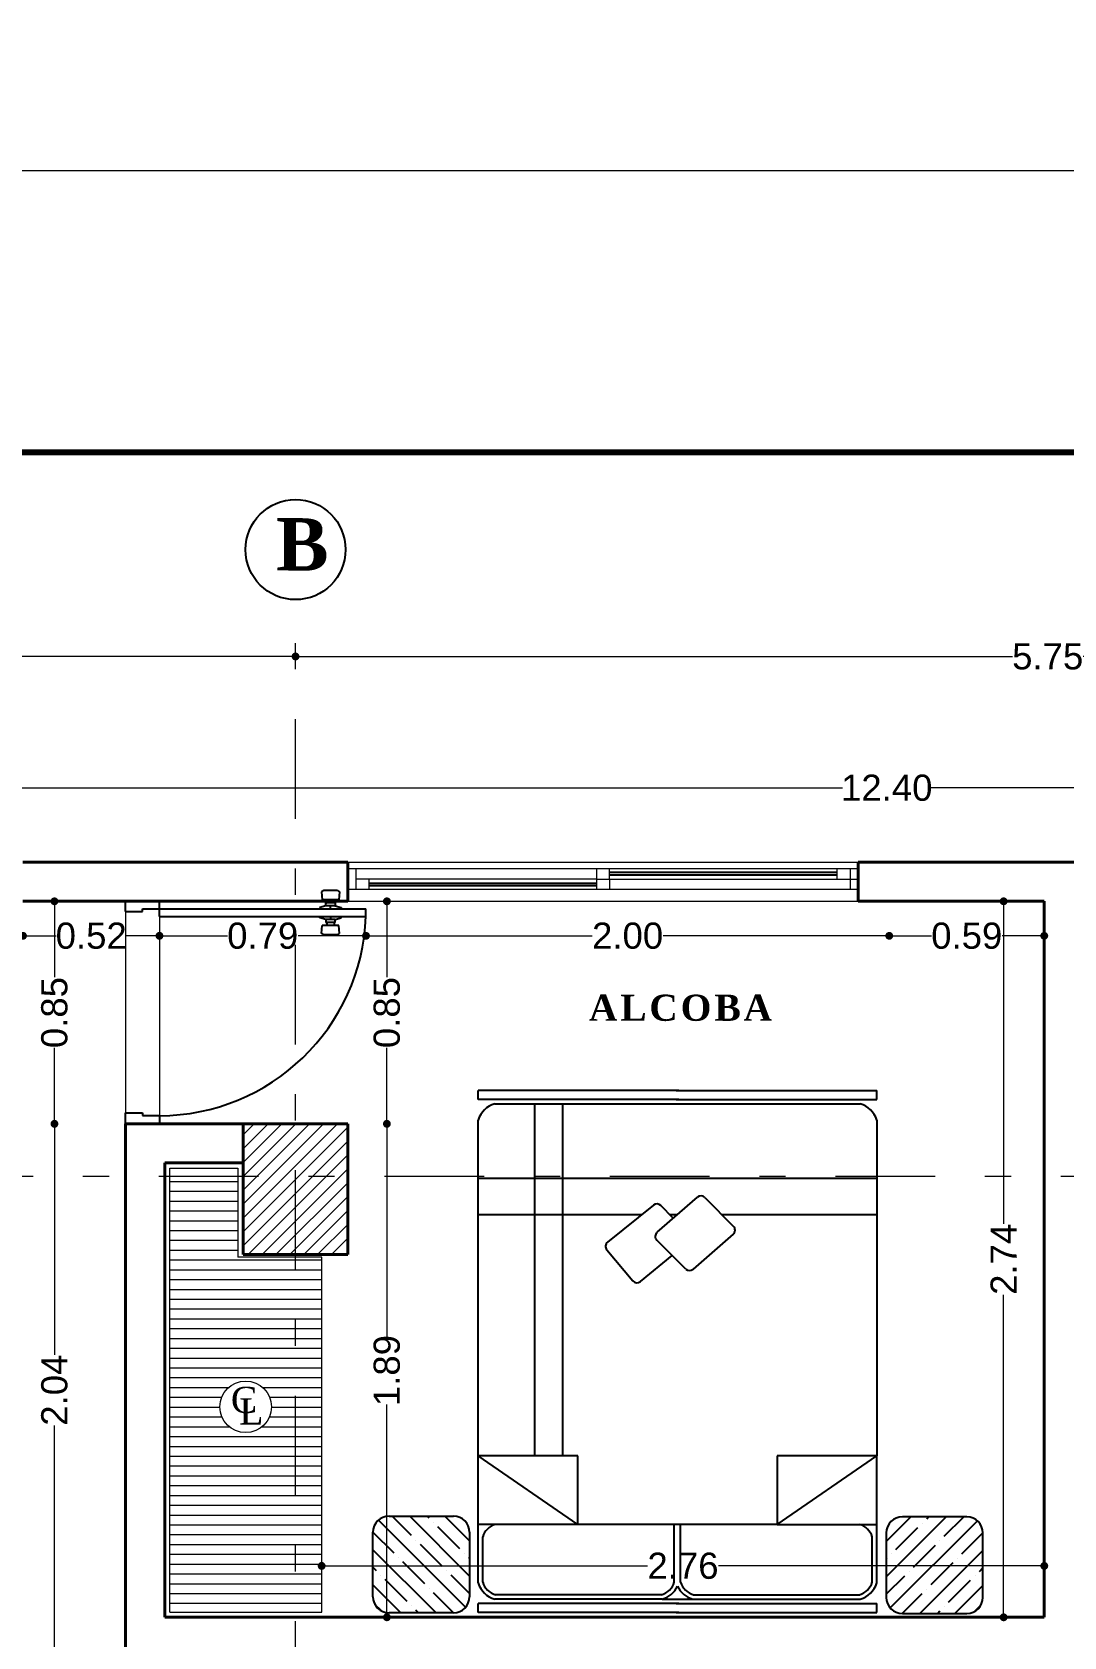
# Model space of a CAD drawing. Header units: inches. Extents: x 2908 to 3459, y -3172 to -55.
# Drawn here: x 3282.52 to 3286.46, y -155.94 to -149.81 of the extents above; entities that cross this region are included whole.
import ezdxf

# ---------------------------------------------------------------- set-up
doc = ezdxf.new("R2010")
doc.units = ezdxf.units.IN
doc.header["$MEASUREMENT"] = 0
doc.linetypes.add('ACAD_ISO03W100', pattern=[30, 12, -18])
doc.linetypes.add('DASHDOT', pattern=[25.4, 12.7, -6.35, 0, -6.35])
for name, color, linetype, lineweight in [('Capa2', 1, 'Continuous', 25), ('COTA', 1, 'Continuous', 9), ('E-EJES', 1, 'DASHDOT', 5), ('Estructura', 1, 'Continuous', 40), ('linea de linderos', 3, 'Continuous', 30), ('linmesa de proyecciones', 95, 'ACAD_ISO03W100', 5), ('MARCOS VENTANAS', 147, 'Continuous', 18), ('muebles madera', 44, 'Continuous', 18), ('muros 2', 5, 'Continuous', 40), ('muros bajitos', 4, 'Continuous', 15), ('Márgen', 7, 'Continuous', 80), ('teja cortada', 252, 'Continuous', 30)]:
    doc.layers.add(name, color=color, linetype=linetype, lineweight=lineweight)
for name, color, linetype in [('CARPINTERIA', 3, 'Continuous'), ('MUE', 124, 'Continuous'), ('TEXTO', 4, 'Continuous'), ('VIDRIOS', 130, 'Continuous')]:
    doc.layers.add(name, color=color, linetype=linetype)
doc.styles.add('Arial new', font='arial.ttf')
doc.styles.add('CONSTRUCTORA', font='times.ttf', dxfattribs={"height": 0.3})
doc.dimstyles.new('GUS', dxfattribs={"dimtxt": 0.1, "dimasz": 0.03, "dimexe": 0.05, "dimexo": 0.05, "dimgap": 0.005, "dimtad": 0, "dimzin": 1, "dimdsep": 46, "dimtxsty": 'Arial new', "dimblk": 'DOT', "dimcen": 0.01, "dimse1": 1, "dimse2": 1, "dimclrd": 1, "dimclre": 252, "dimclrt": 1, "dimaunit": 1, "dimadec": 0, "dimazin": 2, "dimtfac": 1, "dimtmove": 0, "dimatfit": 2, "dimldrblk": 'ARCHTICK', "dimfxl": 1, "dimlwd": -1, "dimlwe": -1, "dimarcsym": 1})

# ---------------------------------------------------------------- blocks, each defined once
blk = doc.blocks.new('PUERTA ALCOBA')
at = {"layer": 'CARPINTERIA'}
for p, q in [((2402.8733, 633.0804), (2402.8733, 633.8698)), ((2402.9033, 633.8698), (2402.8733, 633.8698)), ((2402.9033, 633.0804), (2402.9033, 633.8698)), ((2402.9033, 633.0804), (2402.9033, 633.8698)), ((2402.8035, 633.7605), (2402.8082, 633.7686)), ((2402.8035, 633.7605), (2402.8035, 633.7082)), ((2402.8082, 633.7686), (2402.8394, 633.7658)), ((2402.8394, 633.7658), (2402.8394, 633.7029)), ((2402.8627, 633.7524), (2402.8687, 633.7748)), ((2402.8687, 633.7748), (2402.8733, 633.7748)), ((2402.9079, 633.7748), (2402.9033, 633.7748)), ((2402.9139, 633.7524), (2402.9079, 633.7748)), ((2402.9684, 633.7686), (2402.9371, 633.7658)), ((2402.9371, 633.7658), (2402.9371, 633.7029)), ((2402.9731, 633.7605), (2402.9684, 633.7686)), ((2402.9731, 633.7605), (2402.9731, 633.7082)), ((2402.8035, 633.7082), (2402.8082, 633.7001)), ((2402.8082, 633.7001), (2402.8394, 633.7029)), ((2402.8394, 633.7489), (2402.8511, 633.7489)), ((2402.8511, 633.7198), (2402.8394, 633.7198)), ((2402.8511, 633.7489), (2402.8511, 633.7524)), ((2402.8511, 633.7524), (2402.8627, 633.7524)), ((2402.8511, 633.7489), (2402.8511, 633.7198)), ((2402.8511, 633.7163), (2402.8511, 633.7198)), ((2402.8627, 633.7163), (2402.8511, 633.7163)), ((2402.8627, 633.7524), (2402.8627, 633.7163)), ((2402.8733, 633.7343), (2402.8627, 633.7343)), ((2402.8627, 633.7163), (2402.8687, 633.6939)), ((2402.8687, 633.6939), (2402.8733, 633.6939)), ((2402.9033, 633.7343), (2402.9139, 633.7343)), ((2402.9079, 633.6939), (2402.9033, 633.6939)), ((2402.9139, 633.7163), (2402.9079, 633.6939)), ((2402.9255, 633.7524), (2402.9139, 633.7524)), ((2402.9139, 633.7524), (2402.9139, 633.7163)), ((2402.9139, 633.7163), (2402.9255, 633.7163)), ((2402.9255, 633.7489), (2402.9255, 633.7524)), ((2402.9371, 633.7489), (2402.9255, 633.7489)), ((2402.9255, 633.7489), (2402.9255, 633.7198)), ((2402.9255, 633.7198), (2402.9371, 633.7198)), ((2402.9255, 633.7163), (2402.9255, 633.7198)), ((2402.9684, 633.7001), (2402.9371, 633.7029)), ((2402.9731, 633.7082), (2402.9684, 633.7001)), ((2402.8733, 633.0804), (2402.8453, 633.0804)), ((2402.8733, 633.0154), (2402.8733, 633.0804)), ((2402.9033, 633.0804), (2402.8733, 633.0804)), ((2403.6633, 633.0154), (2403.6633, 633.0804)), ((2403.6633, 633.0804), (2403.6953, 633.0804)), ((2402.8733, 633.0154), (2402.8733, 633.0504)), ((2403.6633, 633.0154), (2403.6633, 633.0504)), ((2402.8833, 633.0154), (2402.8733, 633.0154)), ((2402.8833, 633.0154), (2402.8733, 633.0154)), ((2402.8833, 632.9504), (2402.8833, 633.0154)), ((2403.6533, 632.9504), (2403.6533, 633.0154)), ((2403.6533, 633.0154), (2403.6633, 633.0154)), ((2403.6533, 632.9504), (2403.6533, 633.0154)), ((2403.6533, 633.0154), (2403.6633, 633.0154)), ((2402.8833, 632.9504), (2402.8453, 632.9504)), ((2403.6953, 632.9504), (2403.6533, 632.9504))]:
    blk.add_line(p, q, dxfattribs=at)
blk.add_arc((2402.8725, 633.0786), 0.7918, 0.12861, 87.771, dxfattribs=at)
at = {"layer": 'linmesa de proyecciones'}
for p, q in [((2402.9033, 633.0804), (2403.6633, 633.0804)), ((2402.8833, 632.9504), (2403.6533, 632.9504))]:
    blk.add_line(p, q, dxfattribs=at)
blk = doc.blocks.new('cama doble 2')
at = {"layer": 'MUE', "linetype": 'Continuous'}
for p, q in [((2176.1794, 1640.8484), (2176.2863, 1640.9553)), ((2176.1794, 1640.7141), (2176.4206, 1640.9553)), ((2176.1868, 1640.923), (2176.2117, 1640.9479)), ((2176.241, 1640.9553), (2176.4872, 1640.9553)), ((2176.3401, 1640.9419), (2176.3534, 1640.9553)), ((2176.4072, 1640.8747), (2176.4878, 1640.9553)), ((2176.1794, 1640.6475), (2176.1794, 1640.8937)), ((2176.2007, 1640.601), (2176.5337, 1640.934)), ((2176.2225, 1640.8244), (2176.3065, 1640.9083)), ((2176.3233, 1640.9251), (2176.3233, 1640.9251)), ((2176.4744, 1640.8076), (2176.5488, 1640.8819)), ((2176.5488, 1640.8937), (2176.5488, 1640.6475)), ((2176.2897, 1640.7572), (2176.3737, 1640.8412)), ((2176.3905, 1640.8579), (2176.3905, 1640.8579)), ((2176.1794, 1640.7813), (2176.1889, 1640.7908)), ((2176.2057, 1640.8076), (2176.2057, 1640.8076)), ((2176.32, 1640.5859), (2176.5488, 1640.8147)), ((2176.3569, 1640.69), (2176.4408, 1640.774)), ((2176.4576, 1640.7908), (2176.4576, 1640.7908)), ((2176.1794, 1640.6469), (2176.2561, 1640.7236)), ((2176.2729, 1640.7404), (2176.2729, 1640.7404)), ((2176.424, 1640.6228), (2176.508, 1640.7068)), ((2176.5248, 1640.7236), (2176.5248, 1640.7236)), ((2176.5416, 1640.7404), (2176.5488, 1640.7476)), ((2176.2528, 1640.5859), (2176.3233, 1640.6564)), ((2176.3401, 1640.6732), (2176.3401, 1640.6732)), ((2176.4543, 1640.5859), (2176.5488, 1640.6804)), ((2176.4872, 1640.5859), (2176.241, 1640.5859)), ((2176.3871, 1640.5859), (2176.3905, 1640.5892)), ((2176.4072, 1640.606), (2176.4072, 1640.606)), ((2176.1805, 1639.7864), (2176.1805, 1640.5528)), ((2176.1805, 1640.5528), (2176.2145, 1640.5528)), ((2176.2145, 1639.7864), (2176.2145, 1640.5528)), ((2176.2937, 1640.5528), (2176.7789, 1640.5528)), ((2176.2962, 1640.5358), (2176.4698, 1640.5358)), ((2176.5168, 1640.1718), (2176.5168, 1640.5528)), ((2176.5168, 1640.1718), (2176.7789, 1640.5528)), ((2176.7789, 1640.1718), (2176.7789, 1640.5528)), ((2176.7789, 1640.5528), (2178.0623, 1640.5528)), ((2177.6999, 1639.93), (2177.6999, 1640.5528)), ((2177.8405, 1640.5528), (2177.8405, 1639.0297)), ((2178.1414, 1639.7864), (2178.1414, 1640.5528)), ((2178.1414, 1640.5528), (2178.1755, 1640.5528)), ((2178.1755, 1639.7864), (2178.1755, 1640.5528)), ((2176.2316, 1639.8495), (2176.2316, 1640.4897)), ((2176.2486, 1639.8519), (2176.2486, 1640.4873)), ((2178.1244, 1640.4897), (2178.1244, 1639.8495)), ((2176.7789, 1640.3364), (2178.1244, 1640.3364)), ((2176.7789, 1640.2291), (2178.1244, 1640.2291)), ((2176.5168, 1639.4107), (2176.5168, 1640.1718)), ((2176.5168, 1640.1718), (2176.7789, 1640.1718)), ((2177.5669, 1640.0616), (2177.4483, 1639.9613)), ((2177.7379, 1639.8828), (2177.5961, 1640.0588)), ((2177.4457, 1639.9326), (2177.5451, 1639.8116)), ((2176.2316, 1639.8495), (2176.2316, 1639.0928)), ((2177.4934, 1639.7596), (2177.6036, 1639.8704)), ((2177.6336, 1639.8694), (2177.7679, 1639.7151)), ((2177.6871, 1639.8079), (2177.7361, 1639.8552)), ((2178.1244, 1639.8495), (2178.1244, 1639.0928)), ((2176.1805, 1639.7961), (2176.1805, 1639.0297)), ((2176.2145, 1639.7961), (2176.2145, 1639.0297)), ((2176.2962, 1639.8035), (2176.5168, 1639.8035)), ((2176.2962, 1639.7791), (2176.5168, 1639.7791)), ((2177.6999, 1639.7933), (2177.6999, 1639.8202)), ((2178.1414, 1639.7961), (2178.1414, 1639.0297)), ((2178.1755, 1639.7961), (2178.1755, 1639.0297)), ((2176.2486, 1639.7306), (2176.2486, 1639.0952)), ((2177.6266, 1639.5781), (2177.4925, 1639.7316)), ((2177.7669, 1639.6871), (2177.6565, 1639.5771)), ((2177.6999, 1639.0297), (2177.6999, 1639.6203)), ((2176.5168, 1639.4107), (2176.5168, 1639.0297)), ((2176.5168, 1639.4107), (2176.7789, 1639.0297)), ((2176.7789, 1639.4107), (2176.5168, 1639.4107)), ((2176.7789, 1639.0297), (2176.7789, 1639.4107)), ((2176.2962, 1639.0467), (2176.4698, 1639.0467)), ((2176.1805, 1639.0297), (2176.2145, 1639.0297)), ((2176.198, 1638.9781), (2176.5311, 1638.645)), ((2176.4846, 1638.9932), (2176.2384, 1638.9932)), ((2176.2502, 1638.9932), (2176.3207, 1638.9227)), ((2176.2937, 1639.0297), (2176.7789, 1639.0297)), ((2176.3174, 1638.9932), (2176.5462, 1638.7643)), ((2176.3845, 1638.9932), (2176.3878, 1638.9898)), ((2176.4517, 1638.9932), (2176.5462, 1638.8987)), ((2178.0623, 1639.0297), (2176.7789, 1639.0297)), ((2178.1414, 1639.0297), (2178.1755, 1639.0297)), ((2176.1768, 1638.9322), (2176.2535, 1638.8555)), ((2176.1768, 1638.9316), (2176.1768, 1638.6854)), ((2176.4046, 1638.973), (2176.4046, 1638.973)), ((2176.4214, 1638.9562), (2176.5054, 1638.8723)), ((2176.5462, 1638.6854), (2176.5462, 1638.9316)), ((2176.1768, 1638.865), (2176.418, 1638.6238)), ((2176.3375, 1638.9059), (2176.3375, 1638.9059)), ((2176.3543, 1638.8891), (2176.4382, 1638.8051)), ((2176.5222, 1638.8555), (2176.5222, 1638.8555)), ((2176.1768, 1638.7978), (2176.1863, 1638.7883)), ((2176.2703, 1638.8387), (2176.2703, 1638.8387)), ((2176.2871, 1638.8219), (2176.3711, 1638.7379)), ((2176.539, 1638.8387), (2176.5462, 1638.8315)), ((2176.1768, 1638.7307), (2176.2837, 1638.6238)), ((2176.2031, 1638.7715), (2176.2031, 1638.7715)), ((2176.2199, 1638.7547), (2176.3039, 1638.6708)), ((2176.455, 1638.7883), (2176.455, 1638.7883)), ((2176.4718, 1638.7715), (2176.5462, 1638.6972)), ((2176.3878, 1638.7211), (2176.3878, 1638.7211)), ((2176.4046, 1638.7043), (2176.4852, 1638.6238)), ((2176.1842, 1638.6561), (2176.2091, 1638.6312)), ((2176.2384, 1638.6238), (2176.4846, 1638.6238)), ((2176.3207, 1638.654), (2176.3207, 1638.654)), ((2176.3375, 1638.6372), (2176.3508, 1638.6238))]:
    blk.add_line(p, q, dxfattribs=at)
for centre, radius, start, end in [((2176.241, 1640.8937), 0.0616, 90, 180), ((2176.4872, 1640.8937), 0.0616, 0, 90), ((2176.241, 1640.6475), 0.0616, 180, 270), ((2176.4872, 1640.6475), 0.0616, 270, 0), ((2176.3189, 1640.4659), 0.0905, 106.18289, 164.72817), ((2176.3189, 1640.4659), 0.0735, 107.97481, 163.03859), ((2176.4472, 1640.4659), 0.0735, 16.96141, 72.02519), ((2178.0371, 1640.4659), 0.0905, 15.27183, 73.81711), ((2177.5801, 1640.0459), 0.0205, 38.85491, 130.19733), ((2177.4615, 1639.9457), 0.0205, 130.19733, 219.41228), ((2176.3189, 1639.8733), 0.0905, 195.27183, 245.07842), ((2176.3189, 1639.8733), 0.0735, 196.96141, 252.02519), ((2177.6181, 1639.8559), 0.0205, 41.03503, 135.14745), ((2177.7219, 1639.8699), 0.0205, 313.92664, 38.85491), ((2176.3189, 1639.7092), 0.0905, 114.92158, 164.72817), ((2176.3189, 1639.7092), 0.0735, 107.97481, 163.03859), ((2177.5079, 1639.7451), 0.0205, 135.14745, 221.13479), ((2177.7524, 1639.7016), 0.0205, 314.91775, 41.03503), ((2177.642, 1639.5916), 0.0205, 221.13479, 314.91775), ((2176.3189, 1639.1166), 0.0905, 195.27183, 253.81711), ((2176.3189, 1639.1166), 0.0735, 196.96141, 252.02519), ((2176.4472, 1639.1166), 0.0735, 287.97481, 343.03859), ((2178.0371, 1639.1166), 0.0905, 286.18289, 344.72817), ((2176.2384, 1638.9316), 0.0616, 90, 180), ((2176.4846, 1638.9316), 0.0616, 0, 90), ((2176.2384, 1638.6854), 0.0616, 180, 270), ((2176.4846, 1638.6854), 0.0616, 270, 0)]:
    blk.add_arc(centre, radius, start, end, dxfattribs=at)
blk = doc.blocks.new('_Dot')
at = {"color": 0, "linetype": 'ByBlock', "lineweight": -2}
blk.add_line((-0.5, 0), (-1, 0), dxfattribs=at)
at = {"color": 0, "linetype": 'ByBlock', "const_width": 0.5}
blk.add_lwpolyline([(-0.25, 0, 1), (0.25, 0, 1)], format="xyb", close=True, dxfattribs=at)
blk = doc.blocks.new('*D4708')
at = {"layer": 'COTA', "color": 1, "linetype": 'Continuous', "transparency": 16777216}
for p, q in [((3283.0322, -153.2612), (3283.262, -153.2612)), ((3283.7617, -153.2612), (3283.5319, -153.2612))]:
    blk.add_line(p, q, dxfattribs=at)
at = {"layer": 'Defpoints', "color": 0, "transparency": 16777216}
for p in [(3283.0022, -153.1298), (3283.7917, -153.1298), (3283.7917, -153.2612)]:
    blk.add_point(p, dxfattribs=at)
at = {"layer": 'COTA', "color": 1, "transparency": 16777216, "xscale": 0.03, "yscale": 0.03, "zscale": 0.03, "rotation": 180}
blk.add_blockref('_Dot', (3283.0022, -153.2612), dxfattribs=at)
at = {"layer": 'COTA', "color": 1, "transparency": 16777216, "xscale": 0.03, "yscale": 0.03, "zscale": 0.03}
blk.add_blockref('_Dot', (3283.7917, -153.2612), dxfattribs=at)
at = {"layer": 'COTA', "color": 1, "transparency": 16777216, "insert": (3283.3969, -153.2612), "char_height": 0.1, "attachment_point": 5, "style": 'Arial new'}
blk.add_mtext('0.79', dxfattribs=at)
blk = doc.blocks.new('_ArchTick')
at = {"color": 0, "linetype": 'ByBlock', "const_width": 0.15}
blk.add_lwpolyline([(-0.5, -0.5), (0.5, 0.5)], dxfattribs=at)
blk = doc.blocks.new('*D4709')
at = {"layer": 'COTA', "color": 1, "linetype": 'Continuous', "transparency": 16777216}
for p, q in [((3283.8217, -153.2612), (3284.6561, -153.2612)), ((3285.7617, -153.2612), (3284.9272, -153.2612))]:
    blk.add_line(p, q, dxfattribs=at)
at = {"layer": 'Defpoints', "color": 0, "transparency": 16777216}
for p in [(3283.7917, -153.1298), (3285.7917, -153.1298), (3285.7917, -153.2612)]:
    blk.add_point(p, dxfattribs=at)
at = {"layer": 'COTA', "color": 1, "transparency": 16777216, "xscale": 0.03, "yscale": 0.03, "zscale": 0.03, "rotation": 180}
blk.add_blockref('_Dot', (3283.7917, -153.2612), dxfattribs=at)
at = {"layer": 'COTA', "color": 1, "transparency": 16777216, "xscale": 0.03, "yscale": 0.03, "zscale": 0.03}
blk.add_blockref('_Dot', (3285.7917, -153.2612), dxfattribs=at)
at = {"layer": 'COTA', "color": 1, "transparency": 16777216, "insert": (3284.7917, -153.2612), "char_height": 0.1, "attachment_point": 5, "style": 'Arial new'}
blk.add_mtext('2.00', dxfattribs=at)
blk = doc.blocks.new('*D4710')
at = {"layer": 'COTA', "color": 1, "linetype": 'Continuous', "transparency": 16777216}
for p, q in [((3285.8217, -153.2612), (3285.953, -153.2612)), ((3286.3543, -153.2612), (3286.223, -153.2612))]:
    blk.add_line(p, q, dxfattribs=at)
at = {"layer": 'Defpoints', "color": 0, "transparency": 16777216}
for p in [(3285.7917, -153.1298), (3286.3843, -153.1293), (3285.7917, -153.2612)]:
    blk.add_point(p, dxfattribs=at)
at = {"layer": 'COTA', "color": 1, "transparency": 16777216, "xscale": 0.03, "yscale": 0.03, "zscale": 0.03, "rotation": 180}
blk.add_blockref('_Dot', (3285.7917, -153.2612), dxfattribs=at)
at = {"layer": 'COTA', "color": 1, "transparency": 16777216, "xscale": 0.03, "yscale": 0.03, "zscale": 0.03}
blk.add_blockref('_Dot', (3286.3843, -153.2612), dxfattribs=at)
at = {"layer": 'COTA', "color": 1, "transparency": 16777216, "insert": (3286.088, -153.2612), "char_height": 0.1, "attachment_point": 5, "style": 'Arial new'}
blk.add_mtext('0.59', dxfattribs=at)
blk = doc.blocks.new('*D4711')
at = {"layer": 'COTA', "color": 1, "linetype": 'Continuous', "transparency": 16777216}
for p, q in [((3286.2289, -153.1593), (3286.2289, -154.3621)), ((3286.2289, -155.8359), (3286.2289, -154.6331))]:
    blk.add_line(p, q, dxfattribs=at)
at = {"layer": 'Defpoints', "color": 0, "transparency": 16777216}
for p in [(3286.3843, -153.1293), (3286.2289, -155.8659), (3286.3843, -155.8659)]:
    blk.add_point(p, dxfattribs=at)
at = {"layer": 'COTA', "color": 1, "transparency": 16777216, "xscale": 0.03, "yscale": 0.03, "zscale": 0.03}
for p, rotation in [((3286.2289, -153.1293), 90), ((3286.2289, -155.8659), 270)]:
    blk.add_blockref('_Dot', p, dxfattribs=dict(at, rotation=rotation))
at = {"layer": 'COTA', "color": 1, "transparency": 16777216, "insert": (3286.2289, -154.4976), "char_height": 0.1, "attachment_point": 5, "rotation": 90, "style": 'Arial new'}
blk.add_mtext('2.74', dxfattribs=at)
blk = doc.blocks.new('*D4712')
at = {"layer": 'COTA', "color": 1, "linetype": 'Continuous', "transparency": 16777216}
for p, q in [((3283.6522, -155.6695), (3284.8676, -155.6695)), ((3286.3543, -155.6695), (3285.139, -155.6695))]:
    blk.add_line(p, q, dxfattribs=at)
at = {"layer": 'Defpoints', "color": 0, "transparency": 16777216}
for p in [(3286.3843, -155.6695), (3283.6222, -155.8459), (3286.3843, -155.8659)]:
    blk.add_point(p, dxfattribs=at)
at = {"layer": 'COTA', "color": 1, "transparency": 16777216, "xscale": 0.03, "yscale": 0.03, "zscale": 0.03, "rotation": 180}
blk.add_blockref('_Dot', (3283.6222, -155.6695), dxfattribs=at)
at = {"layer": 'COTA', "color": 1, "transparency": 16777216, "xscale": 0.03, "yscale": 0.03, "zscale": 0.03}
blk.add_blockref('_Dot', (3286.3843, -155.6695), dxfattribs=at)
at = {"layer": 'COTA', "color": 1, "transparency": 16777216, "insert": (3285.0033, -155.6695), "char_height": 0.1, "attachment_point": 5, "style": 'Arial new'}
blk.add_mtext('2.76', dxfattribs=at)
blk = doc.blocks.new('*D4713')
at = {"layer": 'COTA', "color": 1, "linetype": 'Continuous', "transparency": 16777216}
for p, q in [((3283.8715, -154.0098), (3283.8715, -154.7926)), ((3283.8715, -155.8359), (3283.8715, -155.0531))]:
    blk.add_line(p, q, dxfattribs=at)
at = {"layer": 'Defpoints', "color": 0, "transparency": 16777216}
for p in [(3283.0022, -153.9798), (3283.8715, -153.9798), (3283.0222, -155.8659)]:
    blk.add_point(p, dxfattribs=at)
at = {"layer": 'COTA', "color": 1, "transparency": 16777216, "xscale": 0.03, "yscale": 0.03, "zscale": 0.03}
for p, rotation in [((3283.8715, -153.9798), 90), ((3283.8715, -155.8659), 270)]:
    blk.add_blockref('_Dot', p, dxfattribs=dict(at, rotation=rotation))
at = {"layer": 'COTA', "color": 1, "transparency": 16777216, "insert": (3283.8715, -154.9228), "char_height": 0.1, "attachment_point": 5, "rotation": 90, "style": 'Arial new'}
blk.add_mtext('1.89', dxfattribs=at)
blk = doc.blocks.new('*D4714')
at = {"layer": 'COTA', "color": 1, "linetype": 'Continuous', "transparency": 16777216}
for p, q in [((3283.8715, -153.1593), (3283.8715, -153.4193)), ((3283.8715, -153.9498), (3283.8715, -153.6898))]:
    blk.add_line(p, q, dxfattribs=at)
at = {"layer": 'Defpoints', "color": 0, "transparency": 16777216}
for p in [(3283.7225, -153.1293), (3283.8715, -153.1293), (3283.7225, -153.9798)]:
    blk.add_point(p, dxfattribs=at)
at = {"layer": 'COTA', "color": 1, "transparency": 16777216, "xscale": 0.03, "yscale": 0.03, "zscale": 0.03}
for p, rotation in [((3283.8715, -153.1293), 90), ((3283.8715, -153.9798), 270)]:
    blk.add_blockref('_Dot', p, dxfattribs=dict(at, rotation=rotation))
at = {"layer": 'COTA', "color": 1, "transparency": 16777216, "insert": (3283.8715, -153.5546), "char_height": 0.1, "attachment_point": 5, "rotation": 90, "style": 'Arial new'}
blk.add_mtext('0.85', dxfattribs=at)
blk = doc.blocks.new('*D4738')
at = {"layer": 'COTA', "color": 1, "linetype": 'Continuous', "transparency": 16777216}
for p, q in [((3282.5105, -153.2612), (3282.607, -153.2612)), ((3282.9722, -153.2612), (3282.8757, -153.2612))]:
    blk.add_line(p, q, dxfattribs=at)
at = {"layer": 'Defpoints', "color": 0, "transparency": 16777216}
for p in [(3282.4805, -153.1292), (3283.0022, -153.1298), (3283.0022, -153.2612)]:
    blk.add_point(p, dxfattribs=at)
at = {"layer": 'COTA', "color": 1, "transparency": 16777216, "xscale": 0.03, "yscale": 0.03, "zscale": 0.03, "rotation": 180}
blk.add_blockref('_Dot', (3282.4805, -153.2612), dxfattribs=at)
at = {"layer": 'COTA', "color": 1, "transparency": 16777216, "xscale": 0.03, "yscale": 0.03, "zscale": 0.03}
blk.add_blockref('_Dot', (3283.0022, -153.2612), dxfattribs=at)
at = {"layer": 'COTA', "color": 1, "transparency": 16777216, "insert": (3282.7413, -153.2612), "char_height": 0.1, "attachment_point": 5, "style": 'Arial new'}
blk.add_mtext('0.52', dxfattribs=at)
blk = doc.blocks.new('*D4739')
at = {"layer": 'COTA', "color": 1, "linetype": 'Continuous', "transparency": 16777216}
for p, q in [((3282.6008, -154.0098), (3282.6008, -154.8623)), ((3282.6008, -155.9859), (3282.6008, -155.1334))]:
    blk.add_line(p, q, dxfattribs=at)
at = {"layer": 'Defpoints', "color": 0, "transparency": 16777216}
for p in [(3282.6008, -153.9798), (3282.8722, -153.9798), (3282.8722, -156.0159)]:
    blk.add_point(p, dxfattribs=at)
at = {"layer": 'COTA', "color": 1, "transparency": 16777216, "xscale": 0.03, "yscale": 0.03, "zscale": 0.03}
for p, rotation in [((3282.6008, -153.9798), 90), ((3282.6008, -156.0159), 270)]:
    blk.add_blockref('_Dot', p, dxfattribs=dict(at, rotation=rotation))
at = {"layer": 'COTA', "color": 1, "transparency": 16777216, "insert": (3282.6008, -154.9978), "char_height": 0.1, "attachment_point": 5, "rotation": 90, "style": 'Arial new'}
blk.add_mtext('2.04', dxfattribs=at)
blk = doc.blocks.new('*D4740')
at = {"layer": 'COTA', "color": 1, "linetype": 'Continuous', "transparency": 16777216}
for p, q in [((3282.6008, -153.1593), (3282.6008, -153.4193)), ((3282.6008, -153.9498), (3282.6008, -153.6898))]:
    blk.add_line(p, q, dxfattribs=at)
at = {"layer": 'Defpoints', "color": 0, "transparency": 16777216}
for p in [(3282.6008, -153.1293), (3282.8722, -153.1293), (3282.8722, -153.9798)]:
    blk.add_point(p, dxfattribs=at)
at = {"layer": 'COTA', "color": 1, "transparency": 16777216, "xscale": 0.03, "yscale": 0.03, "zscale": 0.03}
for p, rotation in [((3282.6008, -153.1293), 90), ((3282.6008, -153.9798), 270)]:
    blk.add_blockref('_Dot', p, dxfattribs=dict(at, rotation=rotation))
at = {"layer": 'COTA', "color": 1, "transparency": 16777216, "insert": (3282.6008, -153.5546), "char_height": 0.1, "attachment_point": 5, "rotation": 90, "style": 'Arial new'}
blk.add_mtext('0.85', dxfattribs=at)
blk = doc.blocks.new('*D4828')
at = {"layer": 'COTA', "color": 1, "linetype": 'Continuous', "transparency": 16777216}
for p, q in [((3279.8103, -152.1935), (3281.5167, -152.1935)), ((3283.4923, -152.1935), (3281.7859, -152.1935))]:
    blk.add_line(p, q, dxfattribs=at)
at = {"layer": 'Defpoints', "color": 0, "transparency": 16777216}
for p in [(3279.7803, -151.9764), (3283.5223, -151.9764), (3283.5223, -152.1935)]:
    blk.add_point(p, dxfattribs=at)
at = {"layer": 'COTA', "color": 1, "transparency": 16777216, "xscale": 0.03, "yscale": 0.03, "zscale": 0.03, "rotation": 180}
blk.add_blockref('_Dot', (3279.7803, -152.1935), dxfattribs=at)
at = {"layer": 'COTA', "color": 1, "transparency": 16777216, "xscale": 0.03, "yscale": 0.03, "zscale": 0.03}
blk.add_blockref('_Dot', (3283.5223, -152.1935), dxfattribs=at)
at = {"layer": 'COTA', "color": 1, "transparency": 16777216, "insert": (3281.6513, -152.1935), "char_height": 0.1, "attachment_point": 5, "style": 'Arial new'}
blk.add_mtext('3.74', dxfattribs=at)
blk = doc.blocks.new('*D4835')
at = {"layer": 'COTA', "color": 1, "linetype": 'Continuous', "transparency": 16777216}
for p, q in [((3283.5523, -152.1935), (3286.2622, -152.1935)), ((3289.2426, -152.1935), (3286.5327, -152.1935))]:
    blk.add_line(p, q, dxfattribs=at)
at = {"layer": 'Defpoints', "color": 0, "transparency": 16777216}
for p in [(3283.5223, -151.9764), (3289.2726, -151.9764), (3289.2726, -152.1935)]:
    blk.add_point(p, dxfattribs=at)
at = {"layer": 'COTA', "color": 1, "transparency": 16777216, "xscale": 0.03, "yscale": 0.03, "zscale": 0.03, "rotation": 180}
blk.add_blockref('_Dot', (3283.5223, -152.1935), dxfattribs=at)
at = {"layer": 'COTA', "color": 1, "transparency": 16777216, "xscale": 0.03, "yscale": 0.03, "zscale": 0.03}
blk.add_blockref('_Dot', (3289.2726, -152.1935), dxfattribs=at)
at = {"layer": 'COTA', "color": 1, "transparency": 16777216, "insert": (3286.3974, -152.1935), "char_height": 0.1, "attachment_point": 5, "style": 'Arial new'}
blk.add_mtext('5.75', dxfattribs=at)
blk = doc.blocks.new('*D4886')
at = {"layer": 'COTA', "color": 1, "linetype": 'Continuous', "transparency": 16777216}
for p, q in [((3279.6102, -152.6958), (3285.6134, -152.6958)), ((3291.9543, -152.6958), (3285.9511, -152.6958))]:
    blk.add_line(p, q, dxfattribs=at)
at = {"layer": 'Defpoints', "color": 0, "transparency": 16777216}
for p in [(3291.9843, -152.6958), (3279.5802, -152.9793), (3291.9843, -152.9793)]:
    blk.add_point(p, dxfattribs=at)
at = {"layer": 'COTA', "color": 1, "transparency": 16777216, "xscale": 0.03, "yscale": 0.03, "zscale": 0.03, "rotation": 180}
blk.add_blockref('_Dot', (3279.5802, -152.6958), dxfattribs=at)
at = {"layer": 'COTA', "color": 1, "transparency": 16777216, "xscale": 0.03, "yscale": 0.03, "zscale": 0.03}
blk.add_blockref('_Dot', (3291.9843, -152.6958), dxfattribs=at)
at = {"layer": 'COTA', "color": 1, "transparency": 16777216, "insert": (3285.7822, -152.6958), "char_height": 0.1, "attachment_point": 5, "style": 'Arial new'}
blk.add_mtext('12.40', dxfattribs=at)
blk = doc.blocks.new('estructural dos')
at = {"layer": 'muros bajitos'}
h = blk.add_hatch(dxfattribs=at)
h.set_pattern_fill('ANSI31', color=256, scale=0.3, style=0)
h.set_pattern_definition([(45, (109.611876, 30.79532), (-0.0265165043, 0.0265165043), [])])
h.paths.add_polyline_path([(3385.1716, -115.943), (3384.7713, -115.943), (3384.7714, -116.443), (3385.1717, -116.443)])
at = {"layer": 'Estructura'}
for p, q in [((3384.7714, -115.943), (3384.7714, -116.443)), ((3385.1717, -115.943), (3384.7714, -115.943)), ((3385.1717, -115.943), (3385.1717, -116.443)), ((3385.1717, -116.443), (3384.7714, -116.443))]:
    blk.add_line(p, q, dxfattribs=at)
at = {"layer": 'muros bajitos'}
for p, q in [((3385.1717, -115.943), (3384.7714, -115.943)), ((3385.1717, -115.943), (3385.1717, -116.443)), ((3385.1717, -116.443), (3384.7714, -116.443))]:
    blk.add_line(p, q, dxfattribs=at)

msp = doc.modelspace()

# ---------------------------------------------------------------- hatches: boundary and pattern name
at = {"layer": 'muebles madera'}
h = msp.add_hatch(dxfattribs=at)
h.set_pattern_fill('LINE', color=256, scale=0.3, style=0)
h.paths.add_polyline_path([(3283.4303, -155.0616, -1), (3283.2332, -155.0616, -1)], flags=16)
h.paths.add_polyline_path([(3282.6189, -155.0041), (3282.753, -155.0041), (3282.753, -155.1541), (3282.6189, -155.1541)], flags=9)
h.paths.add_polyline_path([(3282.5884, -154.9592), (3282.7265, -154.9592), (3282.7265, -155.1115), (3282.5884, -155.1115)], flags=9)
h.paths.add_polyline_path([(3283.5223, -154.4899), (3283.3022, -154.4899), (3283.3022, -154.1793), (3283.0422, -154.1793), (3283.0422, -155.8459), (3283.5223, -155.8459)])
h.paths.add_polyline_path([(3283.6222, -154.4798), (3283.5223, -154.4798), (3283.5223, -155.8459), (3283.6222, -155.8459)])

# ---------------------------------------------------------------- linework, layer by layer
at = {"layer": 'Capa2'}
msp.add_circle((3283.5223, -151.7851), 0.1912, dxfattribs=at)
at = {"layer": 'COTA'}
msp.add_lwpolyline([(3272.7109, -175.3362), (3272.7109, -150.3362), (3307.7109, -150.3362), (3307.7109, -175.3362), (3272.7109, -175.3362)], close=True, dxfattribs=at)
at = {"layer": 'E-EJES', "ltscale": 0.03}
for p, q in [((3283.5223, -162.296), (3283.5223, -151.9764)), ((3277.8279, -154.1793), (3293.0976, -154.1793))]:
    msp.add_line(p, q, dxfattribs=at)
at = {"layer": 'MARCOS VENTANAS'}
for p, q in [((3283.7224, -153.0044), (3285.6725, -153.0044)), ((3283.7524, -153.0044), (3283.7524, -153.0844)), ((3283.7524, -153.0044), (3283.7524, -153.0844)), ((3284.6725, -153.0044), (3284.6725, -153.0444)), ((3284.6725, -153.0044), (3284.6725, -153.0444)), ((3284.7225, -153.0444), (3284.7225, -153.0044)), ((3285.5925, -153.0444), (3285.5925, -153.0044)), ((3285.6425, -153.0044), (3285.6425, -153.0844)), ((3285.6425, -153.0044), (3285.6425, -153.0844)), ((3285.6725, -153.0844), (3283.7224, -153.0844)), ((3284.6725, -153.0444), (3283.7524, -153.0444)), ((3283.8024, -153.0444), (3283.8024, -153.0844)), ((3284.6725, -153.0444), (3284.6725, -153.0844)), ((3284.6725, -153.0444), (3284.7225, -153.0444)), ((3284.6725, -153.0444), (3284.7225, -153.0444)), ((3284.7225, -153.0444), (3285.6725, -153.0444)), ((3284.7225, -153.0444), (3284.7225, -153.0844))]:
    msp.add_line(p, q, dxfattribs=at)
at = {"layer": 'muebles madera'}
for p, q in [((3283.0422, -155.8459), (3283.0422, -154.1493)), ((3283.0422, -154.1493), (3283.3022, -154.1493)), ((3283.3022, -154.1493), (3283.3022, -154.4899)), ((3283.6222, -154.4899), (3283.3022, -154.4899)), ((3283.6222, -155.8459), (3283.6222, -154.4899)), ((3283.0422, -155.8459), (3283.6222, -155.8459))]:
    msp.add_line(p, q, dxfattribs=at)
msp.add_circle((3283.3318, -155.0616), 0.0986, dxfattribs=at)
at = {"layer": 'muros 2'}
for p, q in [((3285.6725, -153.1293), (3285.6725, -152.9792)), ((3282.4805, -152.9793), (3283.7224, -152.9793)), ((3283.7224, -153.1293), (3283.7224, -152.9793)), ((3285.6725, -152.9793), (3286.841, -152.9793)), ((3282.4805, -153.1293), (3283.7225, -153.1293)), ((3285.6725, -153.1293), (3286.3843, -153.1293)), ((3286.3843, -155.8659), (3286.3843, -153.1293)), ((3282.8722, -156.0159), (3282.8722, -153.9798)), ((3282.8722, -153.9798), (3283.3222, -153.9798)), ((3283.0222, -155.8659), (3283.0222, -154.1293)), ((3283.0222, -154.1293), (3283.3222, -154.1293)), ((3283.0222, -155.8659), (3286.3843, -155.8659))]:
    msp.add_line(p, q, dxfattribs=at)
at = {"layer": 'muros bajitos'}
for p, q in [((3283.7224, -152.9793), (3285.6725, -152.9792)), ((3283.7224, -153.1293), (3285.6725, -153.1293))]:
    msp.add_line(p, q, dxfattribs=at)
at = {"layer": 'Márgen'}
msp.add_line((3306.8062, -151.4135), (3273.3317, -151.4135), dxfattribs=at)
at = {"layer": 'VIDRIOS'}
for p, q in [((3285.5925, -153.0194), (3284.7225, -153.0194)), ((3285.5925, -153.0294), (3284.7225, -153.0294)), ((3283.8024, -153.0594), (3284.6725, -153.0594)), ((3283.8024, -153.0694), (3284.6725, -153.0694))]:
    msp.add_line(p, q, dxfattribs=at)

# ---------------------------------------------------------------- block references
at = {"rotation": 90}
msp.add_blockref('cama doble 2', (4924.7735, -2332.0281), dxfattribs=at)
at = {"layer": 'linea de linderos'}
msp.add_blockref('estructural dos', (-101.4492, -38.0368), dxfattribs=at)
at = {"layer": 'teja cortada', "rotation": 270}
msp.add_blockref('PUERTA ALCOBA', (2649.9218, 2249.7155), dxfattribs=at)

# ---------------------------------------------------------------- texts
at = {"layer": 'TEXTO', "insert": (3283.4474, -151.6648), "char_height": 0.2, "width": 4.725521, "attachment_point": 1, "rotation": 359.99823, "style": 'CONSTRUCTORA'}
msp.add_mtext('{\\fTimes New Roman|b1|i0|c0|p18;\\T1.1;B  }', dxfattribs=at)
at = {"layer": 'TEXTO', "insert": (3284.6437, -153.486, -7.182), "char_height": 0.1, "width": 2.362761, "attachment_point": 1, "style": 'CONSTRUCTORA'}
msp.add_mtext('{\\fTimes New Roman|b1|i0|c0|p18;\\T1.1;ALCOBA}', dxfattribs=at)
at = {"layer": 'TEXTO', "char_height": 0.1, "attachment_point": 7, "rotation": 0.00384, "style": 'CONSTRUCTORA'}
for s, insert in [('\\pi0.66159;C', (3282.6134, -155.0865)), ('\\pi0.66357;L', (3282.6439, -155.1291))]:
    msp.add_mtext_dynamic_manual_height_columns(s, width=1.411208, gutter_width=12.5, heights=[0], dxfattribs=dict(at, insert=insert))

# ---------------------------------------------------------------- dimensions: what is measured, and where the dimension line sits
at = {"layer": 'COTA'}
for base, p1, p2, picture, middle in [((3283.5223, -152.1935), (3279.7803, -151.9764), (3283.5223, -151.9764), '*D4828', (3281.6513, -152.1935)), ((3289.2726, -152.1935), (3283.5223, -151.9764), (3289.2726, -151.9764), '*D4835', (3286.3974, -152.1935)), ((3291.9843, -152.6958), (3279.5802, -152.9793), (3291.9843, -152.9793), '*D4886', (3285.7822, -152.6958)), ((3283.0022, -153.2612), (3282.4805, -153.1292), (3283.0022, -153.1298), '*D4738', (3282.7413, -153.2612)), ((3283.7917, -153.2612), (3283.0022, -153.1298), (3283.7917, -153.1298), '*D4708', (3283.3969, -153.2612)), ((3285.7917, -153.2612), (3283.7917, -153.1298), (3285.7917, -153.1298), '*D4709', (3284.7917, -153.2612)), ((3285.7917, -153.2612), (3286.3843, -153.1293), (3285.7917, -153.1298), '*D4710', (3286.088, -153.2612)), ((3286.3843, -155.6695), (3283.6222, -155.8459), (3286.3843, -155.8659), '*D4712', (3285.0033, -155.6695))]:
    dim = msp.add_linear_dim(base=base, p1=p1, p2=p2, dimstyle='GUS', dxfattribs=at)
    dim.commit()
    dim.dimension.update_dxf_attribs({"geometry": picture, "text_midpoint": middle})
for base, p1, p2, picture, middle in [((3282.6008, -153.1293), (3282.8722, -153.9798), (3282.8722, -153.1293), '*D4740', (3282.6008, -153.5546)), ((3283.8715, -153.1293), (3283.7225, -153.9798), (3283.7225, -153.1293), '*D4714', (3283.8715, -153.5546)), ((3286.2289, -155.8659), (3286.3843, -153.1293), (3286.3843, -155.8659), '*D4711', (3286.2289, -154.4976)), ((3282.6008, -153.9798), (3282.8722, -156.0159), (3282.8722, -153.9798), '*D4739', (3282.6008, -154.9978)), ((3283.8715, -153.9798), (3283.0222, -155.8659), (3283.0022, -153.9798), '*D4713', (3283.8715, -154.9228))]:
    dim = msp.add_linear_dim(base=base, p1=p1, p2=p2, angle=90, dimstyle='GUS', dxfattribs=at)
    dim.commit()
    dim.dimension.update_dxf_attribs({"geometry": picture, "text_midpoint": middle})

doc.saveas('drawing.dxf')
